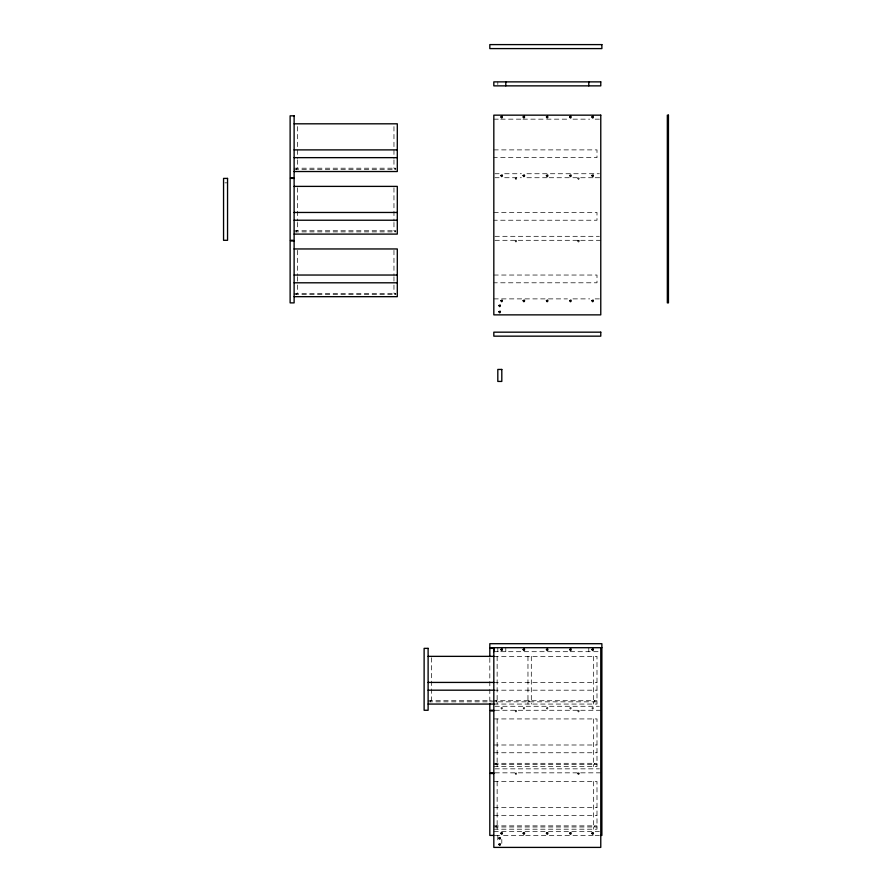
<?xml version="1.0" encoding="UTF-8"?>
<svg xmlns="http://www.w3.org/2000/svg" width="892" height="892" viewBox="0 0 892 892"><rect width="100%" height="100%" fill="white"/><g stroke="black" fill="none" stroke-linecap="round" stroke-linejoin="round"><path stroke-width="0.67" stroke-dasharray="4.46 3.34" d="M493.822 119.16L499.375 119.16M500.758 119.16L521.597 119.16M522.991 119.16L545.213 119.16M546.595 119.16L567.435 119.16M572.987 119.16L589.657 119.16M595.209 119.16L599.379 119.16M493.822 149.889L596.993 149.889L596.993 157.65L493.822 157.65M294.115 168.198L395.914 168.198M294.115 169.302L395.914 169.302M494.926 173.739L499.107 173.739M504.671 173.739L521.385 173.739M526.96 173.739L599.379 173.739M494.926 177.731L499.107 177.731M504.671 177.731L521.385 177.731M526.96 177.731L547.844 177.731M549.238 177.731L571.527 177.731M572.92 177.731L593.804 177.731M595.198 177.731L600.773 177.731M224.884 182.838L227.549 182.838M493.822 212.463L596.993 212.463L596.993 220.224L493.822 220.224M294.115 230.772L395.914 230.772M294.115 231.875L395.914 231.875M494.926 236.313L599.379 236.313M494.926 240.305L600.773 240.305M493.822 275.037L596.993 275.037L596.993 282.797L493.822 282.797M294.115 293.334L395.914 293.334M294.115 294.449L395.914 294.449M493.822 298.887L567.435 298.887M572.987 298.887L589.657 298.887M595.209 298.887L599.379 298.887M493.822 651.695L499.375 651.695M500.758 651.695L568.817 651.695M570.211 651.695L600.773 651.695M493.822 656.356L596.993 656.356L596.993 704.056L493.822 704.056M493.822 682.425L596.993 682.425M493.822 690.185L596.993 690.185M428.115 700.733L491.47 700.733M492.774 700.733L596.993 700.733M428.115 701.837L596.993 701.837M494.926 706.274L599.379 706.274M494.926 710.266L600.773 710.266M493.822 718.93L596.993 718.93L596.993 766.629L493.822 766.629M493.822 744.998L596.993 744.998M493.822 752.759L596.993 752.759M493.822 763.307L596.993 763.307M493.822 764.411L596.993 764.411M494.926 768.848L599.379 768.848M494.926 772.84L600.773 772.84M493.822 781.503L596.993 781.503L596.993 829.203L493.822 829.203M493.822 807.572L596.993 807.572M493.822 815.333L596.993 815.333M493.822 825.881L596.993 825.881M493.822 826.984L596.993 826.984M493.822 831.422L599.379 831.422M495.205 835.414L502.151 835.414M503.545 835.414L524.373 835.414M525.767 835.414L547.989 835.414M549.372 835.414L571.605 835.414M572.987 835.414L593.827 835.414M595.209 835.414L599.379 835.414M594.774 700.733L594.774 701.837M594.774 763.307L594.774 764.411M594.774 825.881L594.774 826.984M594.551 700.733L594.551 701.837M594.551 763.307L594.551 764.411M594.551 825.881L594.551 826.984M593.671 656.356L593.671 700.733M593.671 701.837L593.671 704.056M593.671 718.93L593.671 763.307M593.671 764.411L593.671 766.629M593.671 781.503L593.671 825.881M593.671 826.984L593.671 829.203M588.787 647.703L588.787 651.695M531.298 656.356L531.298 704.056M529.079 700.733L529.079 701.837M528.856 700.733L528.856 701.837M527.964 656.356L527.964 700.733M527.964 701.837L527.964 704.056M505.797 647.703L505.797 651.695M501.806 839.417L501.806 843.408M497.814 81.874L497.814 84.539M497.814 647.703L497.814 651.695M497.814 835.414L497.814 842.07M497.145 656.356L497.145 700.733M497.145 701.837L497.145 704.056M497.145 718.93L497.145 763.307M497.145 764.411L497.145 766.629M497.145 781.503L497.145 825.881M497.145 826.984L497.145 829.203M496.253 700.733L496.253 701.837M496.253 763.307L496.253 764.411M496.253 825.881L496.253 826.984M496.041 700.733L496.041 701.837M496.041 763.307L496.041 764.411M496.041 825.881L496.041 826.984M489.82 657.995L489.82 702.015M431.449 657.738L431.449 700.733M430.557 700.733L430.557 701.837M430.334 700.733L430.334 701.837M395.078 168.198L395.078 169.302M395.078 230.772L395.078 231.875M395.078 293.334L395.078 294.449M394.855 168.198L394.855 169.302M394.855 230.772L394.855 231.875M394.855 293.334L394.855 294.449M393.963 126.586L393.963 158.486M393.963 159.869L393.963 168.198M393.963 187.777L393.963 221.06M393.963 222.442L393.963 230.772M393.963 250.351L393.963 275.316M393.963 276.698L393.963 283.634M393.963 285.016L393.963 293.334M297.449 126.586L297.449 158.486M297.449 159.869L297.449 168.198M297.449 187.777L297.449 221.06M297.449 222.442L297.449 230.772M297.449 250.351L297.449 275.316M297.449 276.698L297.449 283.634M297.449 285.016L297.449 293.334M296.557 168.198L296.557 169.302M296.557 230.772L296.557 231.875M296.557 293.334L296.557 294.449M296.334 168.198L296.334 169.302M296.334 230.772L296.334 231.875M296.334 293.334L296.334 294.449M515.152 178.389C516.234 181.778 517.784 176.003 515.152 178.389M515.152 240.963C516.234 244.352 517.784 238.577 515.152 240.963M500.947 708.047C502.04 711.437 503.579 705.65 500.947 708.047M577.726 178.389C578.808 181.778 580.357 176.003 577.726 178.389M515.152 710.924C516.234 714.314 517.784 708.538 515.152 710.924M577.726 240.963C578.429 244.196 580.714 239.179 577.871 240.662C577.938 244.419 580.937 238.8 577.726 240.963M523.136 708.047C524.228 711.437 525.778 705.65 523.136 708.047M515.152 773.498C516.234 776.887 517.784 771.112 515.152 773.498M546.439 708.047C547.521 711.437 549.071 705.65 546.439 708.047M569.732 708.047C570.824 711.437 572.374 705.65 569.732 708.047M577.726 710.924C578.808 714.314 580.357 708.538 577.726 710.924M577.726 773.498C578.083 776.508 581.004 772.227 578.038 773.029C577.525 776.999 581.093 771.435 577.726 773.498M591.92 708.047C593.013 711.437 594.563 705.65 591.92 708.047"/><path stroke-width="1.34" d="M493.822 651.695L493.822 647.703L493.822 847.4L600.773 847.4L600.773 647.703M294.115 123.81L397.297 123.81L397.297 171.52L294.115 171.52M294.115 149.889L397.297 149.889M294.115 157.65L397.297 157.65M294.115 186.383L397.297 186.383L397.297 234.094L294.115 234.094M294.115 212.463L397.297 212.463M294.115 220.224L397.297 220.224M294.115 248.957L397.297 248.957L397.297 296.668L294.115 296.668M294.115 275.037L397.297 275.037M294.115 282.797L397.297 282.797M601.877 647.703L489.82 647.703L489.82 643.701L601.877 643.701L601.877 835.414L600.773 835.414M493.822 648.361L489.82 648.361L489.82 656.623M428.115 656.356L494.146 656.356M428.115 682.425L494.146 682.425M428.115 690.185L494.146 690.185M428.115 704.056L494.146 704.056M493.822 710.266L489.82 710.266L489.82 703.398M493.822 710.935L489.82 710.935L489.82 772.84L493.822 772.84M493.822 773.509L489.82 773.509L489.82 835.414L493.822 835.414M588.787 81.874L588.787 85.866M505.797 81.874L505.797 85.866M500.947 116.93C502.04 120.32 503.579 114.533 500.947 116.93M500.947 175.512C502.04 178.902 503.579 173.115 500.947 175.512M523.136 116.93C524.228 120.32 525.778 114.533 523.136 116.93M498.951 305.532C500.033 308.922 501.583 303.146 498.951 305.532M498.951 311.743C500.033 315.132 501.583 309.357 498.951 311.743M500.947 300.649C502.04 304.038 503.579 298.262 500.947 300.649M523.136 175.512C524.228 178.902 525.778 173.115 523.136 175.512M546.439 116.93C547.521 120.32 549.071 114.533 546.439 116.93M523.136 300.649C524.228 304.038 525.778 298.262 523.136 300.649M546.439 175.512C547.521 178.902 549.071 173.115 546.439 175.512M569.732 116.93C570.824 120.32 572.374 114.533 569.732 116.93M546.439 300.649C547.521 304.038 549.071 298.262 546.439 300.649M500.947 649.465C502.04 652.855 503.579 647.079 500.947 649.465M569.732 175.512C570.824 178.902 572.374 173.115 569.732 175.512M591.92 116.93C593.013 120.32 594.563 114.533 591.92 116.93M523.136 649.465C524.228 652.855 525.778 647.079 523.136 649.465M498.951 838.067C500.033 841.457 501.583 835.681 498.951 838.067M569.732 300.649C570.824 304.038 572.374 298.262 569.732 300.649M498.951 844.289C500.033 847.679 501.583 841.892 498.951 844.289M500.947 833.195C502.04 836.584 503.579 830.798 500.947 833.195M591.92 175.512C593.013 178.902 594.563 173.115 591.92 175.512M591.92 300.649C593.013 304.038 594.563 298.262 591.92 300.649M546.439 649.465C547.521 652.855 549.071 647.079 546.439 649.465M523.136 833.195C524.228 836.584 525.778 830.798 523.136 833.195M569.732 649.465C570.824 652.855 572.374 647.079 569.732 649.465M546.439 833.195C547.521 836.584 549.071 830.798 546.439 833.195M591.92 649.465C593.013 652.855 594.563 647.079 591.92 649.465M569.732 833.195C570.824 836.584 572.374 830.798 569.732 833.195M591.92 833.195C593.013 836.584 594.563 830.798 591.92 833.195M601.877 44.6L489.82 44.6L489.82 48.592L601.877 48.592L601.877 44.6M600.773 81.874L493.822 81.874L493.822 85.866L600.773 85.866L600.773 81.874M600.773 115.157L493.822 115.157L493.822 314.865L600.773 314.865L600.773 115.157M668.442 115.157L667.339 115.157L667.339 302.879L668.442 302.879L668.442 115.157M294.115 115.826L290.123 115.826L290.123 177.731L294.115 177.731L294.115 115.826M227.549 178.4L223.558 178.4L223.558 240.305L227.549 240.305L227.549 178.4M294.115 178.4L290.123 178.4L290.123 240.305L294.115 240.305L294.115 178.4M294.115 240.974L290.123 240.974L290.123 302.879L294.115 302.879L294.115 240.974M600.773 332.17L493.822 332.17L493.822 336.161L600.773 336.161L600.773 332.17M501.806 369.444L497.814 369.444L497.814 381.43L501.806 381.43L501.806 369.444M428.115 648.361L424.124 648.361L424.124 710.266L428.115 710.266L428.115 648.361"/></g></svg>
